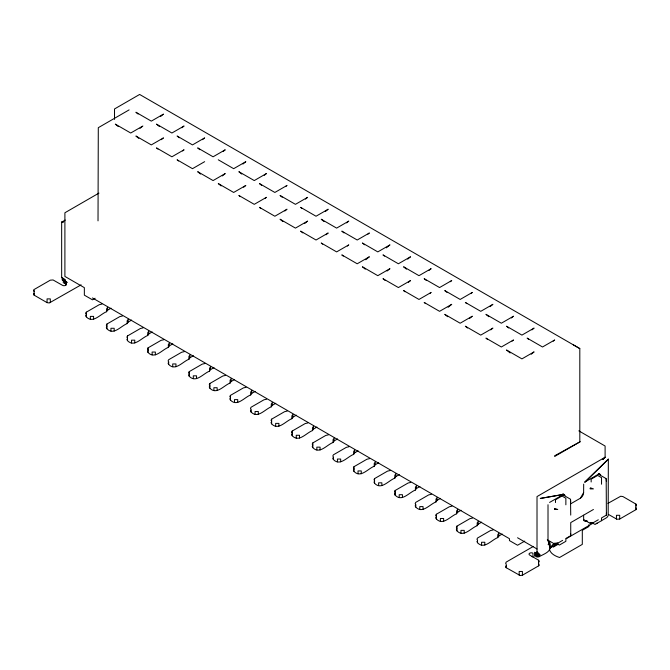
<?xml version="1.0" encoding="UTF-8"?>
<svg xmlns="http://www.w3.org/2000/svg" width="670" height="670" viewBox="0 0 670 670"><rect width="100%" height="100%" fill="white"/><g stroke="black" fill="none" stroke-linecap="round" stroke-linejoin="round"><path stroke-width="1" d="M548.01 504.719L548.01 541.26M570.731 533.831L570.731 535.698L565.865 538.513L565.865 541.318L559.383 545.062L556.268 543.261M583.679 484.125L583.62 492.601L580.379 498.212L570.823 503.731M606.4 513.237L606.4 515.113L601.534 517.918L601.534 520.724M602.866 459.461L605.102 457.258L537.013 496.579L537.013 551.804L536.201 552.951L534.576 552.273L534.576 556.016L535.389 556.485L535.807 552.918L536.645 557.013L536.201 552.951L537.817 557.13L536.536 552.851L538.831 556.82C546.368 552.817 552.708 551.393 549.576 541.737A2.295 1.323 -60 0 1 548.428 541.854L549.978 548.06L557.189 543.898M101.915 304.096L99.269 304.691L86.296 312.178L85.701 313.459L86.296 314.054M122.51 315.98L119.855 316.575L106.89 324.062L106.296 325.344L106.89 325.938M143.095 327.873L140.449 328.467L127.476 335.955L126.881 337.228L127.476 337.822M163.689 339.757L161.035 340.352L148.07 347.839L147.475 349.12L148.07 349.715M204.869 363.534L202.214 364.128L189.25 371.616L188.655 372.897L189.25 373.491M225.455 375.418L222.809 376.012L209.836 383.5L209.241 384.781L209.836 385.376M246.049 387.31L243.403 387.905L230.43 395.392L229.835 396.673L230.43 397.26M287.229 411.087L284.583 411.682L271.61 419.169L271.015 420.442L271.61 421.036M307.815 422.971L305.168 423.566L292.195 431.053L291.609 432.334L292.195 432.929M328.409 434.864L325.762 435.45L312.79 442.937L312.195 444.218L312.79 444.813M369.589 458.632L366.942 459.226L353.969 466.714L353.375 467.995L353.969 468.59M390.175 470.524L387.528 471.119L374.555 478.606L373.969 479.879L374.555 480.474M410.769 482.408L408.122 483.003L395.149 490.49L394.555 491.772L395.149 492.366M451.949 506.185L449.302 506.78L436.329 514.267L435.734 515.548L436.329 516.135M472.534 518.069L469.888 518.664L456.915 526.151L456.329 527.432L456.915 528.027M506.202 565.84L505.616 567.121L506.202 567.716L520.205 575.547L522.416 575.203L538.63 565.84L539.224 565.245L538.63 563.972M98.021 220.874L98.297 127.685L129.101 109.897M86.296 314.984L85.701 315.578L86.296 316.86C92.971 323.995 100.257 314.079 106.564 311.709L107.594 310.177L111.044 308.192M106.89 326.876L106.296 327.471L106.89 328.744C113.565 335.888 120.851 325.963 127.158 323.602L128.179 322.069L131.63 320.076M127.476 338.76L126.881 339.355L127.476 340.636C134.151 347.772 141.437 337.847 147.743 335.486L148.773 333.953L152.224 331.96M148.07 350.653L147.475 351.239L148.07 352.521C154.745 359.664 162.031 349.74 168.338 347.37L169.359 345.846L172.81 343.852M168.656 362.537L168.061 363.132L168.656 364.405C175.331 371.548 182.625 361.624 188.923 359.262L189.953 357.73L193.404 355.736M189.25 374.421L188.655 375.016L189.25 376.297C195.925 383.433 203.211 373.517 209.517 371.147L210.539 369.622L213.99 367.629M209.836 386.314L209.241 386.908L209.836 388.181C216.51 395.325 223.805 385.401 230.103 383.039L231.133 381.506L234.584 379.513M230.43 398.198L229.835 398.792L230.43 400.074C237.105 407.209 244.391 397.293 250.697 394.923L251.719 393.391L255.178 391.397M251.016 410.09L250.429 410.677L251.016 411.958C257.69 419.102 264.985 409.177 271.283 406.807L272.313 405.283L275.764 403.29M271.61 421.974L271.015 422.569L271.61 423.85C278.284 430.986 285.571 421.062 291.877 418.7L292.899 417.167L296.358 415.174M292.195 433.858L291.609 434.453L292.195 435.734C298.87 442.87 306.165 432.954 312.463 430.584L313.493 429.06L316.944 427.066M312.79 445.751L312.195 446.346L312.79 447.619C319.464 454.762 326.751 444.838 333.057 442.476L334.079 440.944L337.538 438.951M333.375 457.635L332.789 458.23L333.375 459.511C340.05 466.647 347.345 456.731 353.643 454.361L354.673 452.828L358.123 450.835M353.969 469.528L353.375 470.114L353.969 471.395C360.644 478.539 367.93 468.615 374.237 466.245L375.259 464.72L378.717 462.727M374.555 481.412L373.969 482.006L374.555 483.288C381.23 490.423 388.525 480.499 394.823 478.137L395.853 476.605L399.303 474.611M395.149 493.296L394.555 493.891L395.149 495.172C401.824 502.307 409.11 492.391 415.417 490.021L416.439 488.497L419.897 486.504M415.735 505.188L415.149 505.783L415.735 507.056C422.41 514.2 429.705 504.276 436.003 501.914L437.033 500.381L440.483 498.388M436.329 517.072L435.734 517.667L436.329 518.948C443.004 526.084 450.29 516.168 456.597 513.798L457.627 512.265L461.077 510.28M456.915 528.965L456.329 529.56L456.915 530.833C463.59 537.976 470.884 528.052 477.182 525.682L478.213 524.158L481.663 522.164M477.509 540.849L476.914 541.444L477.509 542.725C484.184 549.861 491.47 539.936 497.776 537.575L498.807 536.042L502.257 534.049M554.207 543.546L549.978 548.06L554.115 543.68M608.343 459.134L584.826 482.14L608.343 459.134L608.176 515.716L606.919 517.508L595.052 524.468L592.716 523.119M602.899 459.419L605.102 457.258M139.996 128.372L142.157 126.597M160.591 116.488L163.472 114.109L151.311 121.136L135.91 112.242L138.07 114.026M161.311 139.67L163.472 137.886L151.311 144.904L135.91 136.018L138.791 138.389M181.897 127.786L184.057 126.002L171.897 133.02L156.495 124.126L159.385 126.504M182.617 150.959L184.057 149.779L171.897 156.797L156.495 147.903L157.944 149.092M202.491 139.67L204.652 137.886L192.491 144.904L177.089 136.018L179.25 137.794M223.077 151.554L225.237 149.779L213.085 156.797L197.675 147.903L199.844 149.686M222.356 175.925L225.237 173.547L213.085 180.573L197.675 171.679L200.565 174.058M242.95 164.041L245.831 161.663L233.671 168.681L218.269 159.787M243.671 187.223L245.831 185.439L233.671 192.458L218.269 183.563L221.15 185.942M264.256 175.331L266.417 173.547L254.265 180.573L238.855 171.679L241.744 174.058M264.977 198.513L266.417 197.323L254.265 204.342L238.855 195.456L240.304 196.645M285.571 186.629L287.011 185.439L274.851 192.458L259.449 183.563L261.61 185.347M284.851 210.991L287.011 209.216L274.851 216.234L259.449 207.34L260.89 208.529M305.436 199.107L307.597 197.323L295.445 204.342L280.043 195.456L282.204 197.231M304.716 223.478L307.597 221.1L295.445 228.118L280.043 219.224L282.924 221.603M325.31 211.586L328.191 209.216L316.031 216.234L300.629 207.34L302.07 208.529M326.03 234.768L328.191 232.984L316.031 240.011L300.629 231.117L302.79 232.9M346.616 222.884L348.777 221.1L336.625 228.118L321.223 219.224L324.104 221.603M347.336 246.066L348.777 244.877L336.625 251.895L321.223 243.001L322.664 244.19M367.93 234.173L369.371 232.984L357.21 240.011L341.809 231.117L343.97 232.9M365.77 259.734L369.371 256.761L357.21 263.779L341.809 254.893L343.249 256.082M386.356 247.85L389.957 244.877L377.805 251.895L362.403 243.001L364.564 244.784M387.076 271.023L389.957 268.653L377.805 275.672L362.403 266.777L365.284 269.156M407.67 259.139L410.551 256.761L398.39 263.779L382.989 254.893L384.429 256.082M408.39 282.321L410.551 280.537L398.39 287.556L382.989 278.67L385.149 280.445M428.976 270.429L431.145 268.653L418.984 275.672L403.583 266.777L406.464 269.156M429.696 293.611L431.145 292.422L418.984 299.448L403.583 290.554L405.023 291.743M450.29 281.727L451.731 280.537L439.57 287.556L424.169 278.67L426.329 280.445M448.13 307.287L451.731 304.314L439.57 311.332L424.169 302.438L425.609 303.627M470.876 293.611L472.325 292.422L460.164 299.448L444.763 290.554L446.923 292.338M469.435 318.577L472.325 316.198L460.164 323.225L444.763 314.331L447.644 316.709M490.03 306.692L492.911 304.314L480.75 311.332L465.349 302.438L466.789 303.627M490.75 329.875L492.911 328.091L480.75 335.109L465.349 326.215L467.509 327.998M511.336 317.982L513.505 316.198L501.344 323.225L485.943 314.331L488.824 316.709M512.056 341.164L513.505 339.975L501.344 346.993L485.943 338.107L487.383 339.288M531.93 329.875L534.091 328.091L521.93 335.109L506.528 326.215L508.689 327.998M531.209 354.237L534.091 351.867L521.93 358.885L506.528 349.991L510.13 352.964M553.244 341.164L554.685 339.975L542.524 346.993L527.122 338.107L528.563 339.288M34.095 293.267L33.5 293.862L34.095 295.143L47.068 302.631L49.279 302.974L81.112 284.842M538.63 562.096L539.224 561.502L538.63 560.229L529.71 555.078A2.295 1.323 0 0 1 529.71 553.202A2.295 1.323 0 0 1 532.96 553.202L532.96 556.946A2.295 1.323 0 0 0 531.93 556.611M635.905 505.934L636.5 505.339L635.905 504.066L622.933 496.579L620.721 496.236L607.916 503.379M608.427 514.409L616.928 519.25L619.691 519.041L635.905 509.677L636.5 509.083L635.905 507.81M142.877 126.002L130.717 133.02L115.315 124.126L118.205 126.504M98.942 193.111L64.898 212.767L64.898 276.425L84.353 287.656L84.353 295.143L92.46 299.825L95.148 298.267M65.241 220.061L61.657 222.13L61.657 277.355L64.957 279.75L65.71 281.316L67.327 282.505M204.652 161.663L192.491 168.681L177.089 159.787L178.53 160.976M549.576 502.425L563.771 494.293L540.255 498.447L563.353 494.468M585.245 481.831L599.022 473.874L600.647 474.812L598.972 473.422M524.761 541.092L517.558 545.246L509.451 540.573L509.451 538.697L92.46 297.949M593.427 509.493L570.731 522.6L570.731 535.698M533.387 546.402L506.202 562.096L505.616 563.378L506.202 563.972L506.202 567.716M556.142 544.124L562.624 540.38M591.811 523.53L598.293 519.786M566.192 538.697L593.21 523.094M553.219 547.122L558.16 544.266M184.275 351.649L181.629 352.244L168.656 359.731L168.061 361.004L168.656 361.599L168.656 364.405M266.635 399.194L263.988 399.789L251.016 407.276L250.429 408.558L251.016 409.152L251.016 411.958M348.995 446.748L346.348 447.342L333.375 454.83L332.789 456.111L333.375 456.697L333.375 459.511M431.354 494.301L428.708 494.887L415.735 502.383L415.149 503.656L415.735 504.25L415.735 507.056M493.128 529.962L490.482 530.556L477.509 538.044L476.914 539.317L477.509 539.911L477.509 542.725M596.183 523.438L597.196 523.128M63.7 221.77L61.657 222.13L63.667 221.787M586.794 521.134L584.826 521.327L587.297 520.967M573.327 344.841L579.81 348.584L579.818 441.346M579.81 348.584L139.636 94.453L114.511 108.967L114.511 119.377M578.821 430.86L605.102 446.027L605.102 457.51M598.235 474.05L605.923 478.489M563.303 494.016L564.978 495.406L562.54 493.999M562.566 494.644L570.254 499.083M583.821 519.702L590.664 523.647M547.298 539.794L554.995 544.241M517.558 537.759L537.013 548.99M61.657 277.355L64.957 279.75L61.824 278.904L65.116 280.295L62.31 280.546L65.375 280.831L63.08 282.154L65.71 281.316L64.085 283.628L66.096 281.735L66.305 283.753M537.013 551.804L540.087 555.028L536.955 552.256L539.601 556.108L536.796 552.608L538.831 556.82M34.095 291.4L33.5 290.118L34.095 289.524L50.309 280.169L53.072 279.959L62.469 285.311A2.295 1.323 0 0 0 65.71 285.311L65.71 283.444A2.295 1.323 0 0 1 65.71 285.311M549.383 549.484C550.799 553.948 555.413 556.159 559.559 557.507L582.305 544.375L582.305 530.33L588.888 526.528L588.888 524.66M583.679 520.665L583.62 515.238M606.4 481.412L606.183 478.732L606.4 515.113M570.731 502.006L570.513 499.318L570.731 515.104M635.905 504.066L635.905 509.677M619.691 519.041L619.691 515.297L616.45 515.297L616.45 519.041M601.534 484.217L601.534 477.668L597.648 475.424L591.158 479.167L591.158 481.973M565.865 504.812L565.865 498.262L561.979 496.009L555.489 499.761L555.489 502.567M538.63 560.229L538.63 565.84M522.416 575.203L522.416 571.46L519.175 571.46L519.175 575.203M498.807 536.042L498.807 533.236L497.776 534.769L497.776 537.575M484.804 545.062L484.804 542.256L481.562 542.256L481.562 545.062M478.213 524.158L478.213 521.352L477.182 522.876L477.182 525.682M464.218 533.178L464.218 530.364L460.968 530.364L460.968 533.178M457.627 512.265L457.627 509.46L456.597 510.992L456.597 513.798M456.915 526.151L456.915 530.833M443.624 521.285L443.624 518.48L440.383 518.48L440.383 521.285M437.033 500.381L437.033 497.576L436.003 499.1L436.003 501.914M436.329 514.267L436.329 518.948M423.038 509.401L423.038 506.587L419.788 506.587L419.788 509.401M416.439 488.497L416.439 485.683L415.417 487.216L415.417 490.021M402.444 497.508L402.444 494.703L399.203 494.703L399.203 497.508M395.853 476.605L395.853 473.799L394.823 475.331L394.823 478.137M395.149 490.49L395.149 495.172M381.858 485.624L381.858 482.819L378.609 482.819L378.609 485.624M375.259 464.72L375.259 461.915L374.237 463.439L374.237 466.245M374.555 478.606L374.555 483.288M361.264 473.74L361.264 470.926L358.023 470.926L358.023 473.74M354.673 452.828L354.673 450.022L353.643 451.555L353.643 454.361M353.969 466.714L353.969 471.395M340.678 461.848L340.678 459.042L337.429 459.042L337.429 461.848M334.079 440.944L334.079 438.138L333.057 439.662L333.057 442.476M320.084 449.964L320.084 447.15L316.843 447.15L316.843 449.964M313.493 429.06L313.493 426.246L312.463 427.778L312.463 430.584M312.79 442.937L312.79 447.619M299.498 438.071L299.498 435.266L296.249 435.266L296.249 438.071M292.899 417.167L292.899 414.361L291.877 415.886L291.877 418.7M292.195 431.053L292.195 435.734M278.904 426.187L278.904 423.381L275.663 423.381L275.663 426.187M272.313 405.283L272.313 402.469L271.283 404.002L271.283 406.807M271.61 419.169L271.61 423.85M258.31 414.303L258.31 411.489L255.069 411.489L255.069 414.303M251.719 393.391L251.719 390.585L250.697 392.118L250.697 394.923M237.724 402.41L237.724 399.605L234.483 399.605L234.483 402.41M231.133 381.506L231.133 378.701L230.103 380.225L230.103 383.039M230.43 395.392L230.43 400.074M217.13 390.526L217.13 387.712L213.889 387.712L213.889 390.526M210.539 369.622L210.539 366.808L209.517 368.341L209.517 371.147M209.836 383.5L209.836 388.181M196.544 378.634L196.544 375.828L193.303 375.828L193.303 378.634M189.953 357.73L189.953 354.924L188.923 356.448L188.923 359.262M189.25 371.616L189.25 376.297M175.95 366.75L175.95 363.944L172.709 363.944L172.709 366.75M169.359 345.846L169.359 343.032L168.338 344.564L168.338 347.37M155.365 354.857L155.365 352.052L152.123 352.052L152.123 354.857M148.773 333.953L148.773 331.147L147.743 332.68L147.743 335.486M148.07 347.839L148.07 352.521M134.77 342.973L134.77 340.167L131.529 340.167L131.529 342.973M128.179 322.069L128.179 319.263L127.158 320.788L127.158 323.602M127.476 335.955L127.476 340.636M114.185 331.089L114.185 328.275L110.944 328.275L110.944 331.089M107.594 310.177L107.594 307.371L106.564 308.904L106.564 311.709M106.89 324.062L106.89 328.744M93.591 319.196L93.591 316.391L90.349 316.391L90.349 319.196M86.296 312.178L86.296 316.86M50.309 302.631L50.309 298.887L47.068 298.887L47.068 302.631M34.095 290.462L34.095 295.143M583.62 492.601A4.59 2.647 -60 0 1 580.379 498.212M554.576 508.974L554.517 509.493L557.758 509.493L554.735 508.43L554.576 508.974M590.245 488.38L590.186 488.899L593.427 488.899L590.404 487.835L590.245 488.38M549.551 543.177L548.144 544.685L549.492 543.269M580.086 441.773L554.685 456.438L554.685 455.768L580.086 441.773M593.427 522.6L590.404 523.404L590.186 522.6L593.427 522.6M557.758 543.186L554.735 543.998L554.517 543.186L557.758 543.186"/></g></svg>
